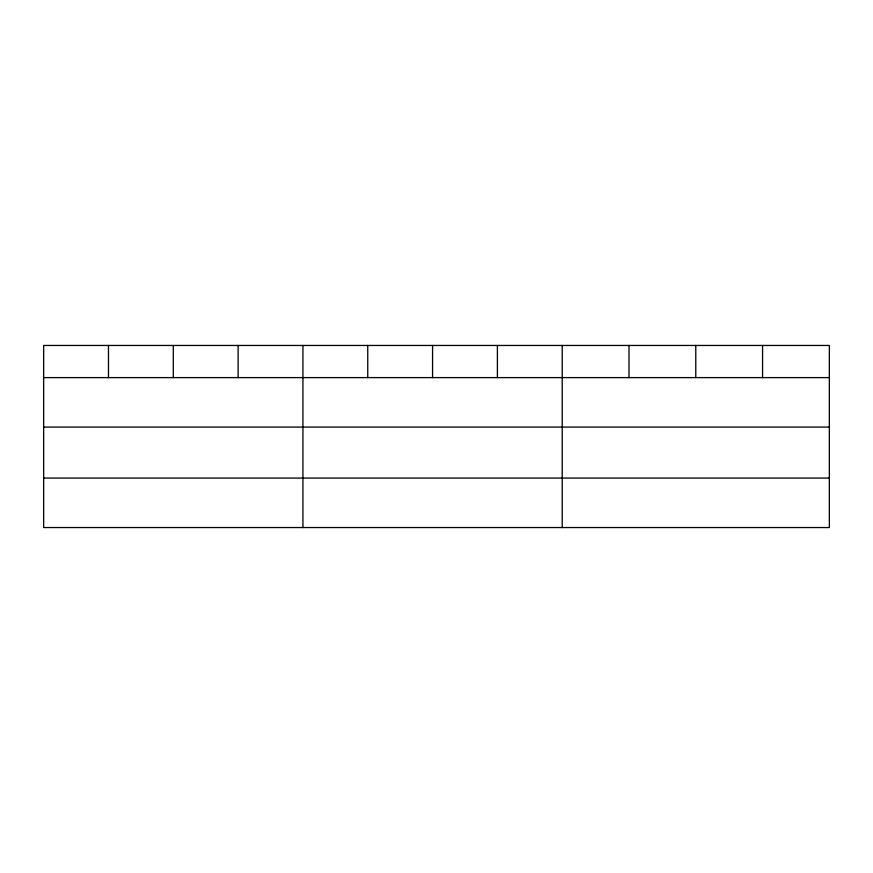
<?xml version="1.0" encoding="UTF-8"?>
<svg xmlns="http://www.w3.org/2000/svg" width="873" height="873" viewBox="0 0 873 873"><rect width="100%" height="100%" fill="white"/><g stroke="black" fill="none" stroke-linecap="round" stroke-linejoin="round"><path stroke-width="1.31" d="M829.35 427.083L829.35 345.457L43.65 345.457L43.65 527.543L829.35 527.543L829.35 427.083L43.65 427.083M43.65 377.605L829.35 377.605M43.65 478.066L829.35 478.066M762.566 345.457L762.566 377.605M695.781 345.457L695.781 377.605M628.996 345.457L628.996 377.605M562.212 345.457L562.212 527.543M497.392 345.457L497.392 377.605M432.572 345.457L432.572 377.605M367.751 345.457L367.751 377.605M302.931 345.457L302.931 527.543M238.111 345.457L238.111 377.605M173.291 345.457L173.291 377.605M108.47 345.457L108.47 377.605"/></g></svg>
